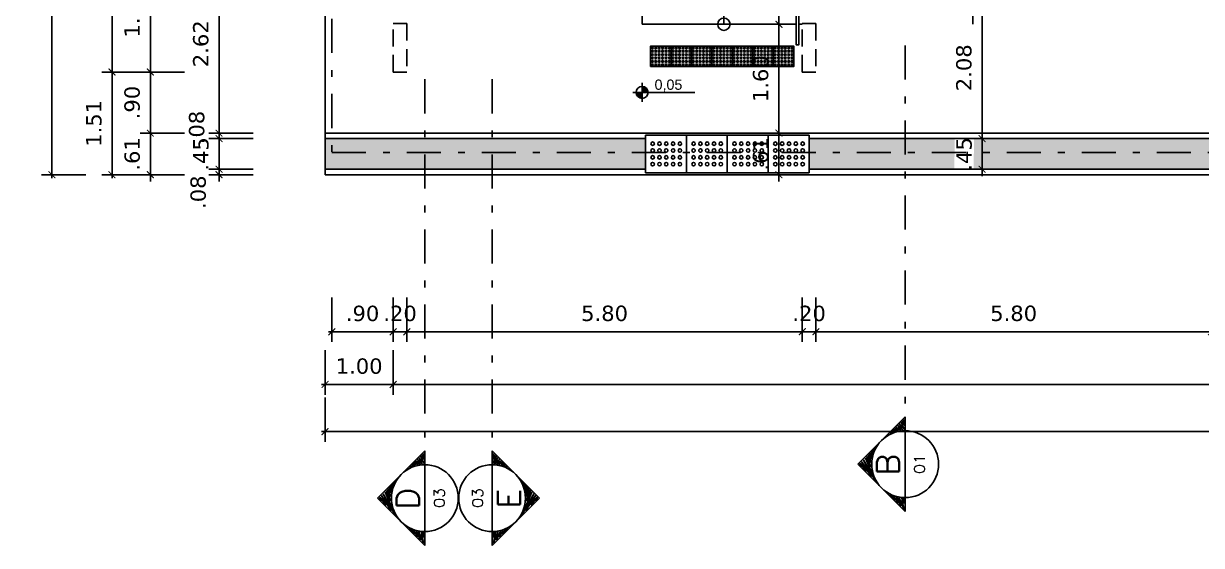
# Model space of a CAD drawing. Header units: inches. Extents: x -64 to 509, y -100 to 268.
# Drawn here: x 63.91 to 81.18, y -25.69 to -18.04 of the extents above; entities that cross this region are included whole.
import ezdxf
from ezdxf.enums import TextEntityAlignment as Align

# ---------------------------------------------------------------- set-up
doc = ezdxf.new("R2010")
doc.units = ezdxf.units.IN
doc.header["$MEASUREMENT"] = 0
doc.header["$PDMODE"] = 35
for name, pattern in [('DASHDOT2', [0.5, 0.25, -0.125, 0, -0.125]), ('DASHDOTX2', [2, 1, -0.5, 0, -0.5]), ('HIDDEN', [0.375, 0.25, -0.125])]:
    doc.linetypes.add(name, pattern=pattern)
for name, color, linetype in [('A-01', 1, 'Continuous'), ('ARQ-CTA-1_075', 1, 'Continuous'), ('ARQ_PISOTÁTIL', 8, 'Continuous'), ('ARQ_VISTA0', 8, 'Continuous'), ('COTA', 1, 'Continuous'), ('Nivel', 2, 'Continuous'), ('PISOS', 8, 'Continuous'), ('PRA', 1, 'Continuous'), ('PROJ COBERTA', 8, 'DASHDOTX2'), ('PROJEÇÃO', 8, 'HIDDEN'), ('VISTA1', 1, 'Continuous')]:
    doc.layers.add(name, color=color, linetype=linetype)
doc.layers.add('HAT', color=8, linetype='Continuous', lineweight=15)
doc.styles.add('AMB125', font='verdana.ttf')
doc.styles.add('ARIAL', font='arial.ttf')
doc.styles.add('T15', font='SIMPLEX.shx', dxfattribs={"width": 1.1, "height": 0.075})
doc.styles.add('T32', font='SIMPLEX.shx', dxfattribs={"width": 1.1, "height": 0.32})
doc.dimstyles.new('COTA125$0', dxfattribs={"dimtxt": 0.225, "dimasz": 0.1, "dimexe": 0.15, "dimexo": 0.5, "dimgap": 0.15, "dimtad": 1, "dimzin": 4, "dimdsep": 46, "dimtxsty": 'AMB125', "dimblk": 'ARCHTICK', "dimcen": -0.1, "dimdle": 0.05, "dimclrd": 256, "dimclre": 256, "dimclrt": 3, "dimadec": 0, "dimazin": 0, "dimtfac": 1, "dimtix": 1, "dimtmove": 2, "dimatfit": 3, "dimldrblk": 'OPEN30', "dimfxl": 0.5, "dimfxlon": 1, "dimtvp": 0.5, "dimtfillclr": 2, "dimtolj": 1, "dimtzin": 4, "dimarcsym": 0})

# ---------------------------------------------------------------- blocks, each defined once
blk = doc.blocks.new('_ArchTick')
at = {"color": 0, "linetype": 'ByBlock', "const_width": 0.15}
blk.add_lwpolyline([(-0.5, -0.5), (0.5, 0.5)], dxfattribs=at)
blk = doc.blocks.new('*D133')
at = {"layer": 'COTA', "lineweight": -2, "transparency": 16777216}
for p, q in [((67.275, -17.025), (66.625, -17.025)), ((66.775, -16.975), (66.775, -19.695)), ((67.275, -19.645), (66.625, -19.645))]:
    blk.add_line(p, q, dxfattribs=at)
at = {"layer": 'DEFPOINTS', "color": 0, "transparency": 16777216}
for p in [(72.98, -17.025), (66.775, -19.645), (68.33, -19.645)]:
    blk.add_point(p, dxfattribs=at)
at = {"layer": 'COTA', "lineweight": -2, "transparency": 16777216, "xscale": 0.1, "yscale": 0.1, "zscale": 0.1}
for p, rotation in [((66.775, -17.025), 90), ((66.775, -19.645), 270)]:
    blk.add_blockref('_ArchTick', p, dxfattribs=dict(at, rotation=rotation))
at = {"layer": 'COTA', "color": 2, "transparency": 16777216, "insert": (66.508, -18.335), "char_height": 0.225, "attachment_point": 5, "rotation": 90, "style": 'AMB125'}
blk.add_mtext('\\A1;2.62', dxfattribs=at)
blk = doc.blocks.new('_Open30')
at = {"color": 0, "linetype": 'ByBlock', "lineweight": -2}
for p, q in [((-1, 0.27), (0, 0)), ((0, 0), (-1, -0.27)), ((0, 0), (-1, 0))]:
    blk.add_line(p, q, dxfattribs=at)
blk = doc.blocks.new('*D118')
at = {"layer": 'COTA', "lineweight": -2, "transparency": 16777216}
for p, q in [((69.33, -22.056), (69.33, -22.706)), ((69.53, -22.056), (69.53, -22.706)), ((69.33, -22.556), (69.23, -22.556)), ((69.33, -22.556), (69.53, -22.556)), ((69.53, -22.556), (69.63, -22.556))]:
    blk.add_line(p, q, dxfattribs=at)
at = {"layer": 'DEFPOINTS', "color": 0, "transparency": 16777216}
for p in [(69.33, -19.75), (69.53, -19.75), (69.53, -22.556)]:
    blk.add_point(p, dxfattribs=at)
at = {"layer": 'COTA', "lineweight": -2, "transparency": 16777216, "xscale": 0.1, "yscale": 0.1, "zscale": 0.1}
blk.add_blockref('_ArchTick', (69.33, -22.556), dxfattribs=at)
at = {"layer": 'COTA', "lineweight": -2, "transparency": 16777216, "xscale": 0.1, "yscale": 0.1, "zscale": 0.1, "rotation": 180}
blk.add_blockref('_ArchTick', (69.53, -22.556), dxfattribs=at)
at = {"layer": 'COTA', "color": 2, "transparency": 16777216, "insert": (69.43, -22.289), "char_height": 0.225, "attachment_point": 5, "style": 'AMB125'}
blk.add_mtext('\\A1;.20', dxfattribs=at)
blk = doc.blocks.new('*D26')
at = {"layer": 'COTA', "lineweight": -2, "transparency": 16777216}
for p, q in [((69.53, -22.056), (69.53, -22.706)), ((75.33, -22.056), (75.33, -22.706)), ((69.48, -22.556), (75.38, -22.556))]:
    blk.add_line(p, q, dxfattribs=at)
at = {"layer": 'DEFPOINTS', "color": 0, "transparency": 16777216}
for p in [(69.53, -19.75), (75.33, -19.75), (75.33, -22.556)]:
    blk.add_point(p, dxfattribs=at)
at = {"layer": 'COTA', "lineweight": -2, "transparency": 16777216, "xscale": 0.1, "yscale": 0.1, "zscale": 0.1, "rotation": 180}
blk.add_blockref('_ArchTick', (69.53, -22.556), dxfattribs=at)
at = {"layer": 'COTA', "lineweight": -2, "transparency": 16777216, "xscale": 0.1, "yscale": 0.1, "zscale": 0.1}
blk.add_blockref('_ArchTick', (75.33, -22.556), dxfattribs=at)
at = {"layer": 'COTA', "color": 2, "transparency": 16777216, "insert": (72.43, -22.288), "char_height": 0.225, "attachment_point": 5, "style": 'AMB125'}
blk.add_mtext('\\A1;5.80', dxfattribs=at)
blk = doc.blocks.new('*D119')
at = {"layer": 'COTA', "lineweight": -2, "transparency": 16777216}
for p, q in [((75.33, -22.056), (75.33, -22.706)), ((75.53, -22.056), (75.53, -22.706)), ((75.33, -22.556), (75.23, -22.556)), ((75.33, -22.556), (75.53, -22.556)), ((75.53, -22.556), (75.63, -22.556))]:
    blk.add_line(p, q, dxfattribs=at)
at = {"layer": 'DEFPOINTS', "color": 0, "transparency": 16777216}
for p in [(75.33, -19.75), (75.53, -19.75), (75.53, -22.556)]:
    blk.add_point(p, dxfattribs=at)
at = {"layer": 'COTA', "lineweight": -2, "transparency": 16777216, "xscale": 0.1, "yscale": 0.1, "zscale": 0.1}
blk.add_blockref('_ArchTick', (75.33, -22.556), dxfattribs=at)
at = {"layer": 'COTA', "lineweight": -2, "transparency": 16777216, "xscale": 0.1, "yscale": 0.1, "zscale": 0.1, "rotation": 180}
blk.add_blockref('_ArchTick', (75.53, -22.556), dxfattribs=at)
at = {"layer": 'COTA', "color": 2, "transparency": 16777216, "insert": (75.43, -22.289), "char_height": 0.225, "attachment_point": 5, "style": 'AMB125'}
blk.add_mtext('\\A1;.20', dxfattribs=at)
blk = doc.blocks.new('*D120')
at = {"layer": 'COTA', "lineweight": -2, "transparency": 16777216}
for p, q in [((75.53, -22.056), (75.53, -22.706)), ((81.33, -22.056), (81.33, -22.706)), ((75.48, -22.556), (81.38, -22.556))]:
    blk.add_line(p, q, dxfattribs=at)
at = {"layer": 'DEFPOINTS', "color": 0, "transparency": 16777216}
for p in [(75.53, -19.75), (81.33, -19.75), (81.33, -22.556)]:
    blk.add_point(p, dxfattribs=at)
at = {"layer": 'COTA', "lineweight": -2, "transparency": 16777216, "xscale": 0.1, "yscale": 0.1, "zscale": 0.1, "rotation": 180}
blk.add_blockref('_ArchTick', (75.53, -22.556), dxfattribs=at)
at = {"layer": 'COTA', "lineweight": -2, "transparency": 16777216, "xscale": 0.1, "yscale": 0.1, "zscale": 0.1}
blk.add_blockref('_ArchTick', (81.33, -22.556), dxfattribs=at)
at = {"layer": 'COTA', "color": 2, "transparency": 16777216, "insert": (78.43, -22.288), "char_height": 0.225, "attachment_point": 5, "style": 'AMB125'}
blk.add_mtext('\\A1;5.80', dxfattribs=at)
blk = doc.blocks.new('*D129')
at = {"layer": 'COTA', "lineweight": -2, "transparency": 16777216}
for p, q in [((68.43, -22.056), (68.43, -22.706)), ((69.33, -22.056), (69.33, -22.706)), ((69.38, -22.556), (68.38, -22.556))]:
    blk.add_line(p, q, dxfattribs=at)
at = {"layer": 'DEFPOINTS', "color": 0, "transparency": 16777216}
for p in [(68.43, -19.75), (69.33, -19.75), (68.43, -22.556)]:
    blk.add_point(p, dxfattribs=at)
at = {"layer": 'COTA', "lineweight": -2, "transparency": 16777216, "xscale": 0.1, "yscale": 0.1, "zscale": 0.1, "rotation": 180}
blk.add_blockref('_ArchTick', (68.43, -22.556), dxfattribs=at)
at = {"layer": 'COTA', "lineweight": -2, "transparency": 16777216, "xscale": 0.1, "yscale": 0.1, "zscale": 0.1}
blk.add_blockref('_ArchTick', (69.33, -22.556), dxfattribs=at)
at = {"layer": 'COTA', "color": 2, "transparency": 16777216, "insert": (68.88, -22.289), "char_height": 0.225, "attachment_point": 5, "style": 'AMB125'}
blk.add_mtext('\\A1;.90', dxfattribs=at)
blk = doc.blocks.new('*D27')
at = {"layer": 'COTA', "lineweight": -2, "transparency": 16777216}
for p, q in [((68.33, -22.828), (68.33, -23.478)), ((69.33, -22.828), (69.33, -23.478)), ((68.28, -23.328), (69.38, -23.328))]:
    blk.add_line(p, q, dxfattribs=at)
at = {"layer": 'DEFPOINTS', "color": 0, "transparency": 16777216}
for p in [(69.33, -19.75), (68.33, -20.175), (69.33, -23.328)]:
    blk.add_point(p, dxfattribs=at)
at = {"layer": 'COTA', "lineweight": -2, "transparency": 16777216, "xscale": 0.1, "yscale": 0.1, "zscale": 0.1, "rotation": 180}
blk.add_blockref('_ArchTick', (68.33, -23.328), dxfattribs=at)
at = {"layer": 'COTA', "lineweight": -2, "transparency": 16777216, "xscale": 0.1, "yscale": 0.1, "zscale": 0.1}
blk.add_blockref('_ArchTick', (69.33, -23.328), dxfattribs=at)
at = {"layer": 'COTA', "color": 2, "transparency": 16777216, "insert": (68.83, -23.061), "char_height": 0.225, "attachment_point": 5, "style": 'AMB125'}
blk.add_mtext('\\A1;1.00', dxfattribs=at)
blk = doc.blocks.new('*D161')
at = {"layer": 'COTA', "lineweight": -2, "transparency": 16777216}
for p, q in [((66.268, -17.05), (65.618, -17.05)), ((65.768, -17), (65.768, -18.8)), ((66.268, -18.75), (65.618, -18.75))]:
    blk.add_line(p, q, dxfattribs=at)
at = {"layer": 'DEFPOINTS', "color": 0, "transparency": 16777216}
for p in [(68.43, -17.05), (65.768, -18.75), (69.33, -18.75)]:
    blk.add_point(p, dxfattribs=at)
at = {"layer": 'COTA', "lineweight": -2, "transparency": 16777216, "xscale": 0.1, "yscale": 0.1, "zscale": 0.1}
for p, rotation in [((65.768, -17.05), 90), ((65.768, -18.75), 270)]:
    blk.add_blockref('_ArchTick', p, dxfattribs=dict(at, rotation=rotation))
at = {"layer": 'COTA', "color": 2, "transparency": 16777216, "insert": (65.501, -17.9), "char_height": 0.225, "attachment_point": 5, "rotation": 90, "style": 'AMB125'}
blk.add_mtext('\\A1;1.70', dxfattribs=at)
blk = doc.blocks.new('*D162')
at = {"layer": 'COTA', "lineweight": -2, "transparency": 16777216}
for p, q in [((66.268, -18.75), (65.618, -18.75)), ((65.768, -18.7), (65.768, -19.695)), ((66.268, -19.645), (65.618, -19.645))]:
    blk.add_line(p, q, dxfattribs=at)
at = {"layer": 'DEFPOINTS', "color": 0, "transparency": 16777216}
for p in [(69.33, -18.75), (65.768, -19.645), (68.33, -19.645)]:
    blk.add_point(p, dxfattribs=at)
at = {"layer": 'COTA', "lineweight": -2, "transparency": 16777216, "xscale": 0.1, "yscale": 0.1, "zscale": 0.1}
for p, rotation in [((65.768, -18.75), 90), ((65.768, -19.645), 270)]:
    blk.add_blockref('_ArchTick', p, dxfattribs=dict(at, rotation=rotation))
at = {"layer": 'COTA', "color": 2, "transparency": 16777216, "insert": (65.501, -19.197), "char_height": 0.225, "attachment_point": 5, "rotation": 90, "style": 'AMB125'}
blk.add_mtext('\\A1;.90', dxfattribs=at)
blk = doc.blocks.new('*D66')
at = {"layer": 'COTA', "lineweight": -2, "transparency": 16777216}
for p, q in [((65.705, 5.05), (65.055, 5.05)), ((65.205, 5.1), (65.205, -18.8)), ((65.705, -18.75), (65.055, -18.75))]:
    blk.add_line(p, q, dxfattribs=at)
at = {"layer": 'DEFPOINTS', "color": 0, "transparency": 16777216}
for p in [(69.33, 5.05), (65.205, -18.75), (69.33, -18.75)]:
    blk.add_point(p, dxfattribs=at)
at = {"layer": 'COTA', "lineweight": -2, "transparency": 16777216, "xscale": 0.1, "yscale": 0.1, "zscale": 0.1}
for p, rotation in [((65.205, 5.05), 90), ((65.205, -18.75), 270)]:
    blk.add_blockref('_ArchTick', p, dxfattribs=dict(at, rotation=rotation))
at = {"layer": 'COTA', "color": 2, "transparency": 16777216, "insert": (64.937, -6.85), "char_height": 0.225, "attachment_point": 5, "rotation": 90, "style": 'AMB125'}
blk.add_mtext('\\A1;23.80', dxfattribs=at)
blk = doc.blocks.new('*D163')
at = {"layer": 'COTA', "lineweight": -2, "transparency": 16777216}
for p, q in [((65.705, -18.75), (65.055, -18.75)), ((65.205, -18.7), (65.205, -20.305)), ((65.705, -20.255), (65.055, -20.255))]:
    blk.add_line(p, q, dxfattribs=at)
at = {"layer": 'DEFPOINTS', "color": 0, "transparency": 16777216}
for p in [(69.33, -18.75), (65.205, -20.255), (68.33, -20.255)]:
    blk.add_point(p, dxfattribs=at)
at = {"layer": 'COTA', "lineweight": -2, "transparency": 16777216, "xscale": 0.1, "yscale": 0.1, "zscale": 0.1}
for p, rotation in [((65.205, -18.75), 90), ((65.205, -20.255), 270)]:
    blk.add_blockref('_ArchTick', p, dxfattribs=dict(at, rotation=rotation))
at = {"layer": 'COTA', "color": 2, "transparency": 16777216, "insert": (64.94, -19.502), "char_height": 0.225, "attachment_point": 5, "rotation": 90, "style": 'AMB125'}
blk.add_mtext('\\A1;1.51', dxfattribs=at)
blk = doc.blocks.new('*D175')
at = {"layer": 'COTA', "lineweight": -2, "transparency": 16777216}
for p, q in [((74.987, -16.2), (74.987, -18.1)), ((74.987, -16.25), (74.837, -16.25)), ((74.987, -18.05), (74.837, -18.05))]:
    blk.add_line(p, q, dxfattribs=at)
at = {"layer": 'DEFPOINTS', "color": 0, "transparency": 16777216}
for p in [(75.33, -16.25), (74.987, -18.05), (75.33, -18.05)]:
    blk.add_point(p, dxfattribs=at)
at = {"layer": 'COTA', "lineweight": -2, "transparency": 16777216, "xscale": 0.1, "yscale": 0.1, "zscale": 0.1}
for p, rotation in [((74.987, -16.25), 90), ((74.987, -18.05), 270)]:
    blk.add_blockref('_ArchTick', p, dxfattribs=dict(at, rotation=rotation))
at = {"layer": 'COTA', "color": 2, "transparency": 16777216, "insert": (74.719, -17.15), "char_height": 0.225, "attachment_point": 5, "rotation": 90, "style": 'AMB125'}
blk.add_mtext('\\A1;1.80', dxfattribs=at)
blk = doc.blocks.new('corte')
at = {"layer": 'A-01', "color": 4}
for p, q in [((0, 0.694), (0, -0.694)), ((0, 0.694), (0.694, 0)), ((0, -0.694), (0.694, 0))]:
    blk.add_line(p, q, dxfattribs=at)
at = {"layer": 'A-01', "color": 4, "linetype": 'DASHDOT2', "ltscale": 2}
blk.add_line((0, -6.138), (0, -0.49), dxfattribs=at)
at = {"layer": 'A-01', "color": 2}
for points in [[(0.227, 0.447), (0.187, 0.487), (0.19, 0.459), (0.153, 0.524), (0.156, 0.478), (0.11, 0.567), (0.123, 0.484), (0.067, 0.61), (0.086, 0.493), (0.021, 0.659), (0.049, 0.499), (0.018, 0.57), (0.021, 0.505)], [(0.673, 0.001), (0.642, 0.035), (0.66, -0.014), (0.574, 0.103), (0.636, -0.036), (0.497, 0.18), (0.611, -0.063), (0.445, 0.229), (0.583, -0.088), (0.501, 0.038), (0.562, -0.113), (0.497, -0.026), (0.544, -0.137), (0.491, -0.076), (0.522, -0.153), (0.488, -0.119), (0.504, -0.168), (0.479, -0.153), (0.491, -0.189), (0.467, -0.174), (0.473, -0.205), (0.457, -0.199), (0.457, -0.22), (0.445, -0.22), (0.439, -0.242)], [(0.224, -0.454), (0.215, -0.451), (0.209, -0.469), (0.19, -0.46), (0.184, -0.494), (0.163, -0.475), (0.169, -0.509), (0.138, -0.482), (0.15, -0.525), (0.101, -0.485), (0.132, -0.546), (0.07, -0.491), (0.107, -0.571), (0.04, -0.497), (0.086, -0.595), (0.009, -0.509), (0.061, -0.614), (0.009, -0.571), (0.043, -0.635), (0.012, -0.614), (0.021, -0.654)]]:
    blk.add_lwpolyline(points, dxfattribs=at)
at = {"layer": 'A-01', "color": 4}
blk.add_circle((0, 0), 0.49, dxfattribs=at)
blk = doc.blocks.new('*D330')
at = {"layer": 'COTA', "lineweight": -2, "transparency": 16777216}
for p, q in [((77.968, -17.6), (77.968, -19.775)), ((77.468, -17.65), (78.118, -17.65)), ((77.468, -19.725), (78.118, -19.725))]:
    blk.add_line(p, q, dxfattribs=at)
at = {"layer": 'DEFPOINTS', "color": 0, "transparency": 16777216}
for p in [(76.838, -17.65), (76.838, -19.725), (77.968, -19.725)]:
    blk.add_point(p, dxfattribs=at)
at = {"layer": 'COTA', "lineweight": -2, "transparency": 16777216, "xscale": 0.1, "yscale": 0.1, "zscale": 0.1}
for p, rotation in [((77.968, -17.65), 90), ((77.968, -19.725), 270)]:
    blk.add_blockref('_ArchTick', p, dxfattribs=dict(at, rotation=rotation))
at = {"layer": 'COTA', "color": 2, "transparency": 16777216, "insert": (77.701, -18.687), "char_height": 0.225, "attachment_point": 5, "rotation": 90, "style": 'AMB125'}
blk.add_mtext('\\A1;2.08', dxfattribs=at)
blk = doc.blocks.new('*D331')
at = {"layer": 'COTA', "lineweight": -2, "transparency": 16777216}
for p, q in [((77.968, -19.725), (77.968, -19.625)), ((77.468, -19.725), (78.118, -19.725)), ((77.968, -19.725), (77.968, -20.175)), ((77.468, -20.175), (78.118, -20.175)), ((77.968, -20.175), (77.968, -20.275))]:
    blk.add_line(p, q, dxfattribs=at)
at = {"layer": 'DEFPOINTS', "color": 0, "transparency": 16777216}
for p in [(76.838, -19.725), (76.838, -20.175), (77.968, -20.175)]:
    blk.add_point(p, dxfattribs=at)
at = {"layer": 'COTA', "lineweight": -2, "transparency": 16777216, "xscale": 0.1, "yscale": 0.1, "zscale": 0.1}
for p, rotation in [((77.968, -19.725), 270), ((77.968, -20.175), 90)]:
    blk.add_blockref('_ArchTick', p, dxfattribs=dict(at, rotation=rotation))
at = {"layer": 'COTA', "color": 2, "transparency": 16777216, "insert": (77.704, -19.95), "char_height": 0.225, "attachment_point": 5, "rotation": 90, "style": 'AMB125'}
blk.add_mtext('\\A1;.45', dxfattribs=at)
blk = doc.blocks.new('*D339')
at = {"layer": 'COTA', "lineweight": -2, "transparency": 16777216}
for p, q in [((74.987, -18.05), (74.837, -18.05)), ((74.987, -18), (74.987, -19.695)), ((74.987, -19.645), (74.837, -19.645))]:
    blk.add_line(p, q, dxfattribs=at)
at = {"layer": 'DEFPOINTS', "color": 0, "transparency": 16777216}
for p in [(75.33, -18.05), (74.987, -19.645), (75.33, -19.645)]:
    blk.add_point(p, dxfattribs=at)
at = {"layer": 'COTA', "lineweight": -2, "transparency": 16777216, "xscale": 0.1, "yscale": 0.1, "zscale": 0.1}
for p, rotation in [((74.987, -18.05), 90), ((74.987, -19.645), 270)]:
    blk.add_blockref('_ArchTick', p, dxfattribs=dict(at, rotation=rotation))
at = {"layer": 'COTA', "color": 2, "transparency": 16777216, "insert": (74.72, -18.847), "char_height": 0.225, "attachment_point": 5, "rotation": 90, "style": 'AMB125'}
blk.add_mtext('\\A1;1.60', dxfattribs=at)
blk = doc.blocks.new('GRELHA CONCRETO')
at = {"layer": 'PISOS'}
for centre in [(0, 0), (0.1, 0), (0.2, 0), (0.3, 0), (0.4, 0), (0, -0.1), (0.1, -0.1), (0.2, -0.1), (0.3, -0.1), (0.4, -0.1), (0, -0.2), (0, -0.3), (0.1, -0.2), (0.1, -0.3), (0.2, -0.2), (0.2, -0.3), (0.3, -0.2), (0.3, -0.3), (0.4, -0.2), (0.4, -0.3)]:
    blk.add_circle(centre, 0.025, dxfattribs=at)
blk = doc.blocks.new('*D385')
at = {"layer": 'COTA', "lineweight": -2, "transparency": 16777216}
for p, q in [((68.33, -23.52), (68.33, -24.17)), ((106.53, -23.52), (106.53, -24.17)), ((68.28, -24.02), (106.58, -24.02))]:
    blk.add_line(p, q, dxfattribs=at)
at = {"layer": 'DEFPOINTS', "color": 0, "transparency": 16777216}
for p in [(68.33, -20.175), (106.53, -20.175), (106.53, -24.02)]:
    blk.add_point(p, dxfattribs=at)
at = {"layer": 'COTA', "lineweight": -2, "transparency": 16777216, "xscale": 0.1, "yscale": 0.1, "zscale": 0.1, "rotation": 180}
blk.add_blockref('_ArchTick', (68.33, -24.02), dxfattribs=at)
at = {"layer": 'COTA', "lineweight": -2, "transparency": 16777216, "xscale": 0.1, "yscale": 0.1, "zscale": 0.1}
blk.add_blockref('_ArchTick', (106.53, -24.02), dxfattribs=at)
at = {"layer": 'COTA', "color": 2, "transparency": 16777216, "insert": (87.43, -23.753), "char_height": 0.225, "attachment_point": 5, "style": 'AMB125'}
blk.add_mtext('\\A1;38.20', dxfattribs=at)
blk = doc.blocks.new('*D388')
at = {"layer": 'COTA', "lineweight": -2, "transparency": 16777216}
for p, q in [((66.268, -19.645), (65.618, -19.645)), ((65.768, -19.645), (65.768, -19.545)), ((65.768, -19.645), (65.768, -20.255)), ((66.268, -20.255), (65.618, -20.255)), ((65.768, -20.255), (65.768, -20.355))]:
    blk.add_line(p, q, dxfattribs=at)
at = {"layer": 'DEFPOINTS', "color": 0, "transparency": 16777216}
for p in [(68.33, -19.645), (65.768, -20.255), (68.33, -20.255)]:
    blk.add_point(p, dxfattribs=at)
at = {"layer": 'COTA', "lineweight": -2, "transparency": 16777216, "xscale": 0.1, "yscale": 0.1, "zscale": 0.1}
for p, rotation in [((65.768, -19.645), 270), ((65.768, -20.255), 90)]:
    blk.add_blockref('_ArchTick', p, dxfattribs=dict(at, rotation=rotation))
at = {"layer": 'COTA', "color": 2, "transparency": 16777216, "insert": (65.502, -19.95), "char_height": 0.225, "attachment_point": 5, "rotation": 90, "style": 'AMB125'}
blk.add_mtext('\\A1;.61', dxfattribs=at)
blk = doc.blocks.new('*D389')
at = {"layer": 'COTA', "lineweight": -2, "transparency": 16777216}
for p, q in [((74.987, -19.645), (74.837, -19.645)), ((74.987, -19.645), (74.987, -19.545)), ((74.987, -19.645), (74.987, -20.255)), ((74.987, -20.255), (74.837, -20.255)), ((74.987, -20.255), (74.987, -20.355))]:
    blk.add_line(p, q, dxfattribs=at)
at = {"layer": 'DEFPOINTS', "color": 0, "transparency": 16777216}
for p in [(75.33, -19.645), (74.987, -20.255), (75.33, -20.255)]:
    blk.add_point(p, dxfattribs=at)
at = {"layer": 'COTA', "lineweight": -2, "transparency": 16777216, "xscale": 0.1, "yscale": 0.1, "zscale": 0.1}
for p, rotation in [((74.987, -19.645), 270), ((74.987, -20.255), 90)]:
    blk.add_blockref('_ArchTick', p, dxfattribs=dict(at, rotation=rotation))
at = {"layer": 'COTA', "color": 2, "transparency": 16777216, "insert": (74.72, -19.95), "char_height": 0.225, "attachment_point": 5, "rotation": 90, "style": 'AMB125'}
blk.add_mtext('\\A1;.61', dxfattribs=at)
blk = doc.blocks.new('*D392')
at = {"layer": 'COTA', "lineweight": -2, "transparency": 16777216}
for p, q in [((69.33, -22.828), (69.33, -23.478)), ((105.53, -22.828), (105.53, -23.478)), ((69.28, -23.328), (105.58, -23.328))]:
    blk.add_line(p, q, dxfattribs=at)
at = {"layer": 'DEFPOINTS', "color": 0, "transparency": 16777216}
for p in [(105.53, -18.04), (69.33, -18.75), (105.53, -23.328)]:
    blk.add_point(p, dxfattribs=at)
at = {"layer": 'COTA', "lineweight": -2, "transparency": 16777216, "xscale": 0.1, "yscale": 0.1, "zscale": 0.1, "rotation": 180}
blk.add_blockref('_ArchTick', (69.33, -23.328), dxfattribs=at)
at = {"layer": 'COTA', "lineweight": -2, "transparency": 16777216, "xscale": 0.1, "yscale": 0.1, "zscale": 0.1}
blk.add_blockref('_ArchTick', (105.53, -23.328), dxfattribs=at)
at = {"layer": 'COTA', "color": 2, "transparency": 16777216, "insert": (87.43, -23.061), "char_height": 0.225, "attachment_point": 5, "style": 'AMB125'}
blk.add_mtext('\\A1;36.20', dxfattribs=at)
blk = doc.blocks.new('*D393')
at = {"layer": 'COTA', "lineweight": -2, "transparency": 16777216}
for p, q in [((66.775, -19.725), (66.775, -19.625)), ((67.275, -19.725), (66.625, -19.725)), ((66.775, -19.725), (66.775, -20.175)), ((67.275, -20.175), (66.625, -20.175)), ((66.775, -20.175), (66.775, -20.275))]:
    blk.add_line(p, q, dxfattribs=at)
at = {"layer": 'DEFPOINTS', "color": 0, "transparency": 16777216}
for p in [(68.33, -19.725), (66.775, -20.175), (68.33, -20.175)]:
    blk.add_point(p, dxfattribs=at)
at = {"layer": 'COTA', "lineweight": -2, "transparency": 16777216, "xscale": 0.1, "yscale": 0.1, "zscale": 0.1}
for p, rotation in [((66.775, -19.725), 270), ((66.775, -20.175), 90)]:
    blk.add_blockref('_ArchTick', p, dxfattribs=dict(at, rotation=rotation))
at = {"layer": 'COTA', "color": 2, "transparency": 16777216, "insert": (66.51, -19.95), "char_height": 0.225, "attachment_point": 5, "rotation": 90, "style": 'AMB125'}
blk.add_mtext('\\A1;.45', dxfattribs=at)
blk = doc.blocks.new('*D394')
at = {"layer": 'COTA', "lineweight": -2, "transparency": 16777216}
for p, q in [((67.275, -20.175), (66.625, -20.175)), ((66.775, -20.175), (66.775, -20.075)), ((66.775, -20.175), (66.775, -20.255)), ((67.275, -20.255), (66.625, -20.255)), ((66.775, -20.255), (66.775, -20.355))]:
    blk.add_line(p, q, dxfattribs=at)
at = {"layer": 'DEFPOINTS', "color": 0, "transparency": 16777216}
for p in [(68.33, -20.175), (66.775, -20.255), (68.33, -20.255)]:
    blk.add_point(p, dxfattribs=at)
at = {"layer": 'COTA', "lineweight": -2, "transparency": 16777216, "xscale": 0.1, "yscale": 0.1, "zscale": 0.1}
for p, rotation in [((66.775, -20.175), 270), ((66.775, -20.255), 90)]:
    blk.add_blockref('_ArchTick', p, dxfattribs=dict(at, rotation=rotation))
at = {"layer": 'COTA', "color": 2, "transparency": 16777216, "insert": (66.47, -20.511), "char_height": 0.225, "attachment_point": 5, "rotation": 90, "style": 'AMB125'}
blk.add_mtext('\\A1;.08', dxfattribs=at)
blk = doc.blocks.new('*D395')
at = {"layer": 'COTA', "lineweight": -2, "transparency": 16777216}
for p, q in [((67.275, -19.645), (66.625, -19.645)), ((66.775, -19.645), (66.775, -19.545)), ((66.775, -19.725), (66.775, -19.645)), ((67.275, -19.725), (66.625, -19.725)), ((66.775, -19.725), (66.775, -19.825))]:
    blk.add_line(p, q, dxfattribs=at)
at = {"layer": 'DEFPOINTS', "color": 0, "transparency": 16777216}
for p in [(66.775, -19.645), (68.33, -19.645), (68.33, -19.725)]:
    blk.add_point(p, dxfattribs=at)
at = {"layer": 'COTA', "lineweight": -2, "transparency": 16777216, "xscale": 0.1, "yscale": 0.1, "zscale": 0.1}
for p, rotation in [((66.775, -19.645), 270), ((66.775, -19.725), 90)]:
    blk.add_blockref('_ArchTick', p, dxfattribs=dict(at, rotation=rotation))
at = {"layer": 'COTA', "color": 2, "transparency": 16777216, "insert": (66.448, -19.563), "char_height": 0.225, "attachment_point": 5, "rotation": 90, "style": 'AMB125'}
blk.add_mtext('\\A1;.08', dxfattribs=at)
blk = doc.blocks.new('COTA')
at = {"layer": 'HAT'}
h = blk.add_hatch(color=256, dxfattribs=at)
h.paths.add_polyline_path([(0.226, 0, 0.414214), (0.138, 0.088), (0.138, 0)])
h.paths.add_polyline_path([(0.138, 0), (0.05, 0, 0.414214), (0.138, -0.088)])
at = {"layer": 'Nivel'}
for p, q in [((0.911, 0), (0, 0)), ((0.138, 0.138), (0.138, -0.138))]:
    blk.add_line(p, q, dxfattribs=at)
blk.add_circle((0.138, 0), 0.0878, dxfattribs=at)
blk = doc.blocks.new('*D484')
at = {"layer": 'COTA', "lineweight": -2, "transparency": 16777216}
for p, q in [((64.323, 6.605), (64.323, -20.305)), ((64.823, 6.555), (64.173, 6.555)), ((64.823, -20.255), (64.173, -20.255))]:
    blk.add_line(p, q, dxfattribs=at)
at = {"layer": 'DEFPOINTS', "color": 0, "transparency": 16777216}
for p in [(67.275, 6.555), (64.323, -20.255), (68.33, -20.255)]:
    blk.add_point(p, dxfattribs=at)
at = {"layer": 'COTA', "lineweight": -2, "transparency": 16777216, "xscale": 0.1, "yscale": 0.1, "zscale": 0.1}
for p, rotation in [((64.323, 6.555), 90), ((64.323, -20.255), 270)]:
    blk.add_blockref('_ArchTick', p, dxfattribs=dict(at, rotation=rotation))
at = {"layer": 'COTA', "color": 2, "transparency": 16777216, "insert": (64.055, -6.85), "char_height": 0.225, "attachment_point": 5, "rotation": 90, "style": 'AMB125'}
blk.add_mtext('\\A1;26.81', dxfattribs=at)
blk = doc.blocks.new('A$C01273DE2')
at = {"layer": 'ARQ-CTA-1_075', "ltscale": 10}
blk.add_hatch(color=254, dxfattribs=at).paths.add_polyline_path([(0.3, 0.3), (0, 0.3), (0, 0), (0.3, 0)])
at = {"layer": 'ARQ_PISOTÁTIL', "color": 1}
blk.add_lwpolyline([(0.3, 0.3), (0, 0.3), (0, 0), (0.3, 0)], close=True, dxfattribs=at)
at = {"layer": 'ARQ_PISOTÁTIL', "color": 250}
for centre, radius in [((0.025, 0.275), 0.0125), ((0.025, 0.225), 0.0125), ((0.025, 0.175), 0.0125), ((0.025, 0.275), 0.00625), ((0.025, 0.225), 0.00625), ((0.025, 0.175), 0.00625), ((0.075, 0.275), 0.0125), ((0.075, 0.225), 0.0125), ((0.075, 0.175), 0.0125), ((0.075, 0.275), 0.00625), ((0.075, 0.225), 0.00625), ((0.075, 0.175), 0.00625), ((0.125, 0.275), 0.0125), ((0.125, 0.225), 0.0125), ((0.125, 0.175), 0.0125), ((0.125, 0.275), 0.00625), ((0.125, 0.225), 0.00625), ((0.125, 0.175), 0.00625), ((0.175, 0.275), 0.0125), ((0.175, 0.225), 0.0125), ((0.175, 0.175), 0.0125), ((0.175, 0.275), 0.00625), ((0.175, 0.225), 0.00625), ((0.175, 0.175), 0.00625), ((0.225, 0.275), 0.0125), ((0.225, 0.225), 0.0125), ((0.225, 0.175), 0.0125), ((0.225, 0.275), 0.00625), ((0.225, 0.225), 0.00625), ((0.225, 0.175), 0.00625), ((0.275, 0.275), 0.0125), ((0.275, 0.225), 0.0125), ((0.275, 0.175), 0.0125), ((0.275, 0.275), 0.00625), ((0.275, 0.225), 0.00625), ((0.275, 0.175), 0.00625), ((0.025, 0.125), 0.0125), ((0.025, 0.075), 0.0125), ((0.025, 0.025), 0.0125), ((0.025, 0.125), 0.00625), ((0.025, 0.075), 0.00625), ((0.025, 0.025), 0.00625), ((0.075, 0.125), 0.0125), ((0.075, 0.075), 0.0125), ((0.075, 0.025), 0.0125), ((0.075, 0.125), 0.00625), ((0.075, 0.075), 0.00625), ((0.075, 0.025), 0.00625), ((0.125, 0.125), 0.0125), ((0.125, 0.075), 0.0125), ((0.125, 0.025), 0.0125), ((0.125, 0.125), 0.00625), ((0.125, 0.075), 0.00625), ((0.125, 0.025), 0.00625), ((0.175, 0.125), 0.0125), ((0.175, 0.075), 0.0125), ((0.175, 0.025), 0.0125), ((0.175, 0.125), 0.00625), ((0.175, 0.075), 0.00625), ((0.175, 0.025), 0.00625), ((0.225, 0.125), 0.0125), ((0.225, 0.075), 0.0125), ((0.225, 0.025), 0.0125), ((0.225, 0.125), 0.00625), ((0.225, 0.075), 0.00625), ((0.225, 0.025), 0.00625), ((0.275, 0.125), 0.0125), ((0.275, 0.075), 0.0125), ((0.275, 0.025), 0.0125), ((0.275, 0.125), 0.00625), ((0.275, 0.075), 0.00625), ((0.275, 0.025), 0.00625)]:
    blk.add_circle(centre, radius, dxfattribs=at)

msp = doc.modelspace()

# ---------------------------------------------------------------- hatches: boundary and pattern name
at = {"layer": 'HAT'}
h = msp.add_hatch(dxfattribs=at)
h.set_pattern_fill('GRAVEL,_O', color=256, scale=0.2, double=1)
h.set_pattern_definition([(228.0128, (0.144, 0.2), (-1.5999996464, -1.8000002683), [0.0269072, -2.6638176]), (184.9697, (0.126, 0.18), (2.4000002103, 0.1999982614), [0.0461736, -4.571185]), (132.5104, (0.08, 0.176), (1.9999981437, -2.2000017348), [0.0325576, -3.2232064]), (267.2737, (0.002, 0.126), (0.19999920355, 4.000000059), [0.0420476, -4.1627116]), (292.8337, (0, 0.084), (-1.0000019811, 2.39999928236), [0.041231, -4.0818746]), (357.2737, (0.016, 0.046), (-4.000000059, 0.19999920355), [0.0420476, -4.1627116]), (37.6942, (0.058, 0.044), (-2.6000014691, -1.99999808103), [0.0556058, -5.5049698]), (72.2553, (0.102, 0.078), (1.40000215254, 4.39999924625), [0.0524976, -5.1972642]), (121.4296, (0.118, 0.128), (-1.6000016468, 2.5999990073), [0.04219, -4.1768146]), (175.2364, (0.096, 0.164), (2.2000001893, -0.1999983065), [0.0481664, -2.3601526]), (222.3974, (0.048, 0.168), (-2.4000014702, -2.1999984164), [0.0622896, -6.166675]), (138.8141, (0.2, 0.124), (-1.4000005894, 1.1999994627), [0.0212602, -2.1047688]), (171.4692, (0.184, 0.138), (2.599999657, -0.400001582), [0.0404474, -4.0043022]), (225, (0.144, 0.144), (-2e-17, -0.20000006), [0.0282842, -0.2545584]), (203.1986, (0.13, 0.168), (0.999999946, 0.400000265), [0.0152316, -1.507923]), (291.8014, (0.116, 0.162), (-0.199999982, 0.600000055), [0.0215406, -1.0554924]), (30.9638, (0.124, 0.142), (0.599999604, 0.400000497), [0.0349858, -1.1312046]), (161.5651, (0.154, 0.16), (0.400000087, -0.19999968), [0.0252982, -0.6071574]), (16.3895, (0, 0.162), (2.0000004397, 0.599998542), [0.03544, -3.508569]), (70.3462, (0.034, 0.172), (-0.7999990495, -2.2000004271), [0.0297322, -2.9434816]), (293.1986, (0.154, 0.2), (-0.400000265, 0.999999946), [0.030463, -1.4926916]), (343.6105, (0.166, 0.172), (-2.0000004397, 0.599998542), [0.03544, -3.508569]), (339.444, (0, 0.038), (-1.000000369, 0.3999991993), [0.034176, -1.6746248]), (294.7751, (0.032, 0.026), (-0.9999984378, 2.2000006844), [0.0286356, -2.8349286]), (66.8014, (0.156, 0), (0.400000265, 0.999999946), [0.030463, -1.4926916]), (17.354, (0.168, 0.028), (-2.6000004038, -0.7999989005), [0.0335262, -3.3190848]), (69.444, (0.058, 0), (-0.3999991993, -1.000000369), [0.017088, -1.6917128]), (101.3099, (0.144, 0), (-0.199999526, 0.80000015), [0.010198, -1.0096058]), (165.9638, (0.142, 0.01), (0.60000011, -0.199999611), [0.041231, -0.78339]), (186.009, (0.102, 0.02), (1.9999999502, 0.1999998635), [0.03821, -3.7827846]), (303.6901, (0.124, 0.124), (-0.200000267, 0.399999912), [0.0288444, -0.6922658]), (353.1572, (0.14, 0.1), (3.3999998731, -0.4000015996), [0.0503588, -4.9855126]), (60.9454, (0.19, 0.094), (-0.8000000054, -1.400000077), [0.0205912, -2.0385348]), (90, (0.2, 0.112), (-0.2, 0.2), [0.012, -0.188]), (120.2564, (0.098, 0.026), (0.7999989774, -1.4000004912), [0.0277848, -2.750704]), (48.0128, (0.084, 0.05), (1.5999996464, 1.8000002683), [0.0538144, -2.6369104]), (0, (0.12, 0.09), (0.2, 0.2), [0.052, -0.148]), (325.3048, (0.172, 0.09), (-1.9999988518, 1.4000017219), [0.0316228, -3.1306548]), (254.0546, (0.198, 0.072), (-0.199999978, -0.800000025), [0.0291204, -1.4269016]), (207.646, (0.19, 0.044), (-3.79999916144, -2.00000154263), [0.047413, -4.6938948]), (175.4261, (0.148, 0.022), (-2.60000011166, 0.19999896023), [0.0501598, -4.9658148])])
h.paths.add_polyline_path([(69.793, -19.93), (69.793, -19.725), (68.43, -19.725), (68.43, -19.93)], flags=17)
h.paths.add_polyline_path([(69.793, -20.175), (69.793, -19.93), (68.43, -19.93), (68.43, -19.725), (68.33, -19.725), (68.33, -20.175)])
h.paths.add_polyline_path([(70.78, -19.93), (70.78, -19.725), (69.793, -19.725), (69.793, -19.93)])
h.paths.add_polyline_path([(70.78, -20.175), (70.78, -19.93), (69.793, -19.93), (69.793, -20.175)])
h.paths.add_polyline_path([(73.03, -19.93), (73.03, -19.725), (70.78, -19.725), (70.78, -19.93)])
h.paths.add_polyline_path([(73.03, -20.175), (73.03, -19.93), (70.78, -19.93), (70.78, -20.175)])
h.paths.add_polyline_path([(76.838, -19.93), (76.838, -19.725), (75.43, -19.725), (75.43, -19.93)])
h.paths.add_polyline_path([(76.838, -20.175), (76.838, -19.93), (75.43, -19.93), (75.43, -20.175)])
h.paths.add_polyline_path([(103.03, -19.93), (103.03, -19.725), (76.838, -19.725), (76.838, -19.93)])
h.paths.add_polyline_path([(103.03, -20.175), (103.03, -19.93), (76.838, -19.93), (76.838, -20.175)])
h.paths.add_polyline_path([(106.43, -19.93), (106.43, -19.725), (105.43, -19.725), (105.43, -19.93)], flags=16)
h.paths.add_polyline_path([(106.53, -20.175), (106.53, -19.725), (106.43, -19.725), (106.43, -19.93), (105.43, -19.93), (105.43, -20.175)])
h.paths.add_polyline_path([(77.844, -20.175), (77.848, -19.725), (77.566, -19.725), (77.56, -20.175)])

# ---------------------------------------------------------------- linework, layer by layer
at = {"layer": 'ARQ_VISTA0', "color": 2}
msp.add_lwpolyline([(75.24, -15.95), (75.28, -15.95), (75.28, -18.35), (75.24, -18.35)], close=True, dxfattribs=at)
at = {"layer": 'PISOS'}
for p, q in [((68.33, 6.555), (68.33, -20.255)), ((68.33, -19.645), (106.53, -19.645)), ((73.03, -19.675), (73.03, -20.225)), ((73.03, -19.675), (75.43, -19.675)), ((73.63, -19.675), (73.63, -20.225)), ((74.23, -19.675), (74.23, -20.225)), ((74.83, -19.675), (74.83, -20.225)), ((75.43, -19.675), (75.43, -20.225)), ((68.33, -19.725), (73.03, -19.725)), ((73.03, -19.725), (73.03, -20.175)), ((75.43, -19.725), (103.031, -19.725)), ((68.33, -20.175), (73.03, -20.175)), ((75.43, -20.175), (103.031, -20.175)), ((68.33, -20.255), (106.53, -20.255)), ((73.03, -20.225), (75.43, -20.225))]:
    msp.add_line(p, q, dxfattribs=at)
at = {"layer": 'PRA'}
msp.add_line((74.18, -18.05), (74.18, -16.25), dxfattribs=at)
msp.add_circle((74.18, -18.05), 0.0907, dxfattribs=at)
at = {"layer": 'PROJ COBERTA', "ltscale": 0.5}
for p, q in [((68.43, 6.23), (68.43, -19.93)), ((68.43, -19.93), (106.43, -19.93))]:
    msp.add_line(p, q, dxfattribs=at)
at = {"layer": 'PROJEÇÃO'}
for points in [[(69.33, -18.04), (69.53, -18.04), (69.53, -18.75), (69.33, -18.75)], [(75.33, -18.04), (75.53, -18.04), (75.53, -18.75), (75.33, -18.75)]]:
    msp.add_lwpolyline(points, close=True, dxfattribs=at)
at = {"layer": 'VISTA1'}
for p, q in [((72.98, -16.25), (72.98, -18.05)), ((77.83, -18.05), (77.83, -17.65)), ((72.98, -18.05), (75.24, -18.05)), ((75.28, -18.05), (75.33, -18.05))]:
    msp.add_line(p, q, dxfattribs=at)

# ---------------------------------------------------------------- block references
at = {"ltscale": 25, "xscale": -1, "rotation": 90.00000000000072}
for p in [(73.405, -18.37), (73.705, -18.37), (74.005, -18.37), (74.305, -18.37), (74.605, -18.37), (74.905, -18.37), (75.205, -18.37)]:
    msp.add_blockref('A$C01273DE2', p, dxfattribs=at)
at = {"rotation": 180}
for p in [(76.838, -24.497), (69.793, -24.994)]:
    msp.add_blockref('corte', p, dxfattribs=at)
at = {"xscale": -1, "rotation": 180}
msp.add_blockref('corte', (70.78, -24.994), dxfattribs=at)
at = {"layer": 'HAT'}
msp.add_blockref('COTA', (72.843, -19.048), dxfattribs=at)
at = {"layer": 'PRA', "xscale": -1, "rotation": 180}
for p in [(73.135, -20.1), (73.735, -20.1), (74.335, -20.1), (74.935, -20.1)]:
    msp.add_blockref('GRELHA CONCRETO', p, dxfattribs=at)

# ---------------------------------------------------------------- texts
at = {"layer": 'A-01', "color": 6, "style": 'T32', "width": 1.1}
for tag, p in [('B', (76.589, -24.505)), ('D', (69.544, -25.001)), ('E', (71.028, -25.001))]:
    msp.add_attdef(tag, text='E', height=0.328, rotation=90, dxfattribs=at).set_placement(p, align=Align.MIDDLE)
at = {"layer": 'A-01', "color": 3, "style": 'T15', "width": 1.1}
for tag, p in [('01', (77.05, -24.495)), ('03', (70.005, -24.992)), ('03', (70.568, -24.992))]:
    msp.add_attdef(tag, text='00', height=0.1539, rotation=90, dxfattribs=at).set_placement(p, align=Align.MIDDLE)
at = {"layer": 'Nivel', "style": 'ARIAL'}
msp.add_text('0,05', height=0.15, dxfattribs=at).set_placement((73.367, -19.01), align=Align.CENTER)

# ---------------------------------------------------------------- dimensions: what is measured, and where the dimension line sits
at = {"layer": 'COTA'}
for base, p1, p2, picture, middle in [((64.323, -20.255), (67.275, 6.555), (68.33, -20.255), '*D484', (64.055, -6.85)), ((65.205, -18.75), (69.33, 5.05), (69.33, -18.75), '*D66', (64.937, -6.85)), ((74.987, -18.05), (75.33, -16.25), (75.33, -18.05), '*D175', (74.719, -17.15)), ((65.768, -18.75), (68.43, -17.05), (69.33, -18.75), '*D161', (65.501, -17.9)), ((66.775, -19.645), (72.98, -17.025), (68.33, -19.645), '*D133', (66.508, -18.335)), ((77.9683, -19.7249), (76.8382, -17.6496), (76.8382, -19.7249), '*D330', (77.7007, -18.6873)), ((74.9867, -19.6449), (75.3303, -18.0496), (75.3303, -19.6449), '*D339', (74.7196, -18.8473)), ((65.205026373, -20.254633512), (69.330257372, -18.749633512), (68.330257372, -20.254633512), '*D163', (64.939806427, -19.502133512)), ((65.7685, -19.6449), (69.3303, -18.7496), (68.3303, -19.6449), '*D162', (65.5014, -19.1973)), ((65.768, -20.255), (68.33, -19.645), (68.33, -20.255), '*D388', (65.502, -19.95)), ((66.775, -20.175), (68.33, -19.725), (68.33, -20.175), '*D393', (66.51, -19.95)), ((74.987, -20.255), (75.33, -19.645), (75.33, -20.255), '*D389', (74.72, -19.95)), ((77.968, -20.175), (76.838, -19.725), (76.838, -20.175), '*D331', (77.704, -19.95))]:
    dim = msp.add_linear_dim(base=base, p1=p1, p2=p2, angle=90, dimstyle='COTA125$0', override={"dimclrt": 2}, dxfattribs=at)
    dim.commit()
    dim.dimension.update_dxf_attribs({"geometry": picture, "text_midpoint": middle})
for base, p1, p2, picture, middle in [((105.53, -23.328), (69.33, -18.75), (105.53, -18.04), '*D392', (87.43, -23.061)), ((69.33, -23.328), (68.33, -20.175), (69.33, -19.75), '*D27', (68.83, -23.061)), ((68.43, -22.556), (69.33, -19.75), (68.43, -19.75), '*D129', (68.88, -22.289)), ((69.53, -22.556), (69.33, -19.75), (69.53, -19.75), '*D118', (69.43, -22.289)), ((75.33, -22.556), (69.53, -19.75), (75.33, -19.75), '*D26', (72.43, -22.288)), ((75.53, -22.556), (75.33, -19.75), (75.53, -19.75), '*D119', (75.43, -22.289)), ((81.33, -22.556), (75.53, -19.75), (81.33, -19.75), '*D120', (78.43, -22.288)), ((106.53, -24.02), (68.33, -20.175), (106.53, -20.175), '*D385', (87.43, -23.753))]:
    dim = msp.add_linear_dim(base=base, p1=p1, p2=p2, dimstyle='COTA125$0', override={"dimclrt": 2}, dxfattribs=at)
    dim.commit()
    dim.dimension.update_dxf_attribs({"geometry": picture, "text_midpoint": middle})
for base, p1, p2, picture, middle in [((66.775, -19.645), (68.33, -19.725), (68.33, -19.645), '*D395', (66.448, -19.563)), ((66.775, -20.255), (68.33, -20.175), (68.33, -20.255), '*D394', (66.47, -20.511))]:
    dim = msp.add_linear_dim(base=base, p1=p1, p2=p2, angle=90, dimstyle='COTA125$0', override={"dimclrt": 2}, dxfattribs=at)
    dim.commit()
    dim.dimension.update_dxf_attribs({"geometry": picture, "text_midpoint": middle, "dimtype": 160})

doc.saveas('drawing.dxf')
